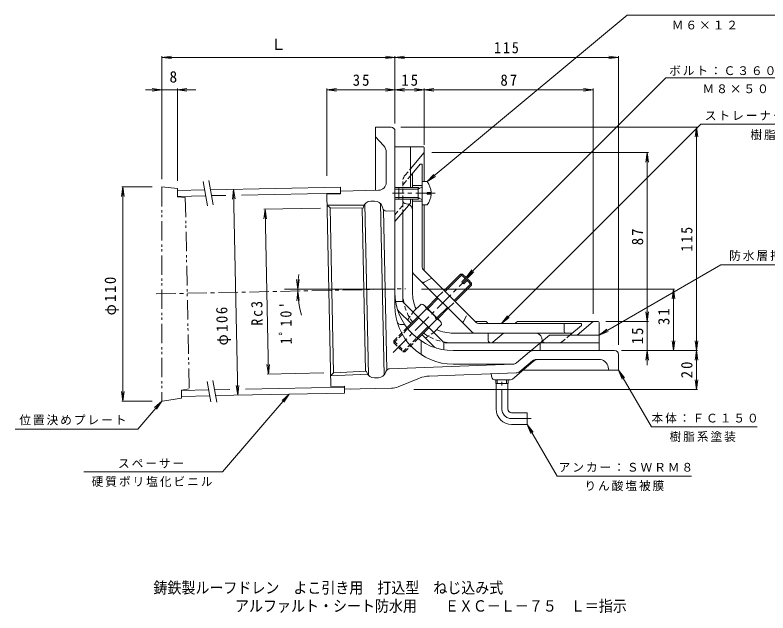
# Model space of a CAD drawing. Units: millimetres, scale not verified. Extents: x -239 to 343, y -275 to 253.
# Drawn here: x -239.4 to 148, y -274.7 to 33.2 of the extents above; entities that cross this region are included whole.
import ezdxf
from ezdxf.enums import TextEntityAlignment as Align

# ---------------------------------------------------------------- set-up
doc = ezdxf.new("R2010")
doc.units = ezdxf.units.MM
doc.header["$LTSCALE"] = 2
for name, pattern in [('CHAIN1', [8, 5, -1, 1, -1]), ('DASHED1', [1.8, 1.2, -0.6]), ('DASHED2', [3, 2, -1]), ('DOUBLE_CHAIN1', [8.8, 5, -1, 0.6, -0.6, 0.6, -1])]:
    doc.linetypes.add(name, pattern=pattern)
for name, color, linetype, lineweight in [('0-0_通り芯', 3, 'Continuous', 9), ('0-1_躯体', 2, 'Continuous', 9), ('0-2_仕上', 6, 'Continuous', 9), ('0-3_建具', 7, 'Continuous', 9), ('0-4_その他', 7, 'Continuous', 9), ('0-5_寸法', 7, 'Continuous', 9)]:
    doc.layers.add(name, color=color, linetype=linetype, lineweight=lineweight)
doc.layers.add('F-4_F-4ﾚｲﾔ', color=2, linetype='Continuous')
doc.styles.add('ＭＳ ゴシック', font='')
doc.styles.get('ＭＳ ゴシック').set_extended_font_data('MS Gothic')

msp = doc.modelspace()

# ---------------------------------------------------------------- linework, layer by layer
at = {"layer": '0-0_通り芯'}
for p, q in [((-45.923, -24.579), (-53.923, -24.579)), ((-53.923, -24.579), (-53.923, -57.069)), ((-43.923, -116.579), (-43.923, -26.579)), ((-49.766, -34.036), (-53.923, -29.579)), ((-48.423, -53.038), (-48.423, -37.446)), ((-52.341, -57.037), (-71.955, -57.436)), ((-71.924, -58.936), (-71.955, -57.436)), ((-78.923, -59.078), (-71.924, -58.936)), ((-78.81, -64.635), (-77.301, -66.12)), ((-78.81, -64.635), (-59.808, -64.708)), ((-60.316, -66.185), (-60.162, -65.599)), ((-57.567, -152.289), (-59.364, -64.055)), ((-54.41, -62.58), (-56.375, -62.62)), ((-49.566, -152.273), (-51.366, -63.892)), ((-50.231, -66.295), (-50.506, -65.402)), ((-77.301, -66.12), (-75.573, -150.956)), ((-77.301, -66.12), (-60.316, -66.185)), ((-59.11, -150.222), (-60.821, -66.183)), ((-48.121, -149.569), (-49.801, -67.05)), ((-48.279, -67.706), (-43.923, -67.617)), ((-43.923, -107.876), (-100.855, -107.876)), ((-38.95, -126.121), (-41.265, -126.121)), ((-30.465, -134.606), (-30.465, -140.786)), ((69.077, -139.579), (-13.923, -139.579)), ((18.524, -145.916), (25.241, -140.281)), ((71.077, -141.579), (71.077, -149.579)), ((-46.716, -148.919), (16.705, -146.616)), ((16.643, -146.579), (-13.923, -146.579)), ((16.495, -154.228), (27.196, -145.249)), ((20.232, -150.357), (26.878, -144.781)), ((28.807, -144.079), (60.904, -144.079)), ((-77.02, -152.501), (-75.573, -150.956)), ((-58.605, -150.199), (-75.573, -150.956)), ((-58.605, -150.199), (-58.427, -150.779)), ((-48.554, -150.324), (-48.685, -150.747)), ((-26.268, -152.679), (18.413, -151.057)), ((71.077, -149.579), (22.036, -149.579)), ((65.824, -148.184), (66.077, -149.579)), ((-77.02, -152.501), (-58.037, -151.654)), ((-52.423, -153.558), (-54.523, -153.601)), ((-31.383, -153.778), (-42.207, -158.187)), ((5.845, -153.359), (5.485, -151.471)), ((15.531, -154.579), (7.318, -154.579)), ((7.902, -156.579), (7.902, -154.579)), ((8.717, -156.579), (8.717, -154.579)), ((13.437, -156.579), (13.437, -154.579)), ((14.252, -156.579), (14.252, -154.579)), ((-69.878, -159.415), (-69.909, -157.915)), ((7.902, -156.579), (14.252, -156.579)), ((8.077, -169.579), (8.077, -156.579)), ((14.077, -169.579), (14.077, -156.579)), ((-45.776, -158.924), (-69.878, -159.415)), ((16.077, -171.579), (24.077, -171.579)), ((24.077, -171.579), (24.077, -177.579)), ((16.077, -177.579), (24.077, -177.579))]:
    msp.add_line(p, q, dxfattribs=at)
at = {"layer": '0-0_通り芯', "linetype": 'CHAIN1'}
for p, q in [((-3.904, -99.56), (-44.846, -140.501)), ((-166.758, -110.377), (-38.535, -107.766)), ((11.077, -169.579), (11.077, -154.579)), ((16.077, -174.579), (27.077, -174.579))]:
    msp.add_line(p, q, dxfattribs=at)
at = {"layer": '0-0_通り芯', "color": 2}
for p, q in [((-18.609, -108.608), (-10.175, -100.174)), ((-18.114, -109.103), (-9.185, -100.174)), ((-10.175, -100.174), (-9.185, -100.174)), ((-10.175, -100.174), (-7.877, -102.472)), ((-9.185, -100.174), (-7.382, -101.977)), ((-9.504, -104.098), (-7.382, -101.977)), ((-9.504, -104.098), (-8.443, -105.159)), ((-8.443, -105.159), (-6.322, -103.038)), ((-6.817, -103.533), (-4.519, -105.831)), ((-6.322, -103.038), (-4.519, -104.841)), ((-13.448, -113.77), (-4.519, -104.841)), ((-12.953, -114.265), (-4.519, -105.831)), ((-4.519, -104.841), (-4.519, -105.831)), ((-27.549, -117.547), (-22.145, -112.144)), ((-30.534, -115.583), (-34.62, -119.669)), ((-27.054, -118.042), (-21.65, -112.639)), ((-27.88, -118.236), (-31.966, -122.322)), ((-28.697, -116.399), (-20.744, -124.352)), ((-22.387, -122.709), (-16.983, -117.305)), ((-21.892, -123.204), (-16.488, -117.8)), ((-37.775, -127.774), (-32.145, -122.144)), ((-37.341, -128.33), (-31.65, -122.639)), ((-22.581, -123.536), (-26.667, -127.622)), ((-32.674, -132.997), (-26.983, -127.305)), ((-32.119, -133.431), (-26.488, -127.8)), ((-19.927, -126.19), (-24.013, -130.275))]:
    msp.add_line(p, q, dxfattribs=at)
at = {"layer": '0-0_通り芯', "color": 2, "linetype": 'DASHED2'}
for p, q in [((-22.145, -112.144), (-18.609, -108.608)), ((-16.488, -117.8), (-12.953, -114.265))]:
    msp.add_line(p, q, dxfattribs=at)
at = {"layer": '0-0_通り芯', "color": 2, "linetype": 'DASHED1'}
for p, q in [((-44.541, -134.539), (-37.775, -127.774)), ((-44.541, -135.529), (-37.341, -128.33)), ((-44.541, -134.539), (-44.541, -135.529)), ((-44.541, -134.539), (-38.884, -140.196)), ((-44.541, -135.529), (-39.874, -140.196)), ((-39.874, -140.196), (-32.674, -132.997)), ((-38.884, -140.196), (-32.119, -133.431)), ((-39.874, -140.196), (-38.884, -140.196))]:
    msp.add_line(p, q, dxfattribs=at)
at = {"layer": '0-0_通り芯'}
msp.add_lwpolyline([(-78.923, -59.078), (-76.907, -158.058), (-69.909, -157.915)], dxfattribs=at)
for centre, radius, start, end in [((-45.923, -26.579), 2, 0, 90), ((-53.423, -37.446), 5, 0, 43.00008), ((-52.423, -53.038), 4, 271.16649, 0), ((-56.294, -66.619), 4, 91.16649, 165.22125), ((-54.329, -66.579), 4, 17.11227, 91.16684), ((-48.319, -65.707), 2, 197.1116, 271.16684), ((-13.923, -109.579), 30, 180, 270), ((-13.923, -116.579), 30, 180, 270), ((-41.265, -124.621), 1.5, 196.39012, 270), ((-28.965, -140.786), 1.5, 180, 238.14412), ((27.169, -142.579), 3, 90, 130.00003), ((69.077, -141.579), 2, 0, 90), ((16.643, -143.579), 3, 270, 310.00003), ((16.596, -143.618), 3, 272.07942, 309.99988), ((28.807, -147.079), 3, 90, 129.99988), ((30.41, -149.079), 5, 90, 130.00017), ((60.904, -149.079), 5, 10.30489, 90), ((-54.604, -149.602), 4, 197.11177, 271.16684), ((-52.505, -149.559), 4, 271.16684, 342.73126), ((-46.644, -150.917), 2, 92.07849, 162.73116), ((18.304, -148.059), 3, 272.07942, 309.99973), ((-25.724, -167.669), 15, 92.07924, 112.16516), ((7.318, -153.079), 1.5, 190.78445, 270), ((15.531, -153.079), 1.5, 270, 310.00003), ((-45.979, -148.926), 10, 271.1667, 292.16513), ((16.077, -169.579), 8, 180, 270), ((16.077, -169.579), 2, 180, 270)]:
    msp.add_arc(centre, radius, start, end, dxfattribs=at)
at = {"layer": '0-0_通り芯', "color": 2}
for centre, radius, start, end in [((-30.677, -118.379), 2.8, 2.92557, 87.07463), ((-31.855, -127.51), 10.089, 23.19786, 66.80214), ((-22.724, -126.332), 2.8, 2.92572, 87.07428)]:
    msp.add_arc(centre, radius, start, end, dxfattribs=at)
at = {"layer": '0-0_通り芯', "linetype": 'CHAIN1'}
msp.add_arc((16.077, -169.579), 5, 180, 270, dxfattribs=at)
at = {"layer": '0-1_躯体'}
for p, q in [((-29.423, -34.579), (-43.923, -34.579)), ((-35.923, -55.579), (-35.923, -34.579)), ((-28.923, -37.579), (-35.923, -45.921)), ((-28.923, -35.079), (-28.923, -52.579)), ((-41.923, -55.579), (-43.923, -55.579)), ((-41.923, -56.449), (-43.923, -56.449)), ((-41.923, -60.709), (-43.923, -60.709)), ((-41.923, -61.579), (-43.923, -61.579)), ((-35.923, -63.579), (-35.923, -61.579)), ((-35.923, -63.579), (-43.923, -73.113)), ((-28.923, -64.578), (-28.923, -98.294)), ((-39.923, -113.744), (-39.923, -68.346)), ((-39.923, -114.366), (-43.539, -114.366)), ((-19.149, -135.139), (-39.484, -114.805)), ((-35.68, -125.679), (-41.907, -119.452)), ((2.468, -124.579), (-2.639, -124.579)), ((18.659, -124.93), (17.885, -125.579)), ((60.577, -124.579), (19.623, -124.579)), ((58.077, -124.579), (49.735, -131.579)), ((61.077, -125.079), (61.077, -139.579)), ((-23.796, -137.563), (-30.024, -131.336)), ((3.968, -130.579), (3.968, -134.112)), ((11.927, -130.579), (6.377, -135.236)), ((35.611, -131.579), (26.077, -139.579)), ((35.611, -131.579), (61.077, -131.579)), ((-18.71, -135.579), (-18.71, -139.194)), ((-18.088, -135.579), (61.077, -135.579)), ((30.844, -135.579), (30.844, -139.579))]:
    msp.add_line(p, q, dxfattribs=at)
at = {"layer": '0-1_躯体', "linetype": 'DASHED1'}
for p, q in [((-38.753, -49.294), (-35.923, -45.921)), ((-39.923, -52.508), (-39.923, -68.346)), ((-43.923, -69.579), (-39.923, -64.812)), ((-39.922, -114.367), (-39.922, -113.744)), ((-37.448, -123.912), (-34.62, -119.669)), ((-28.256, -133.104), (-24.013, -130.276))]:
    msp.add_line(p, q, dxfattribs=at)
at = {"layer": '0-1_躯体'}
for centre, radius, start, end in [((-29.423, -35.079), 0.5, 0, 90), ((-38.423, -113.744), 1.5, 180, 225.00034), ((-39.786, -117.331), 3, 196.6851, 225), ((2.468, -126.079), 1.5, 19.47337, 90), ((19.623, -126.079), 1.5, 90, 130.00003), ((60.577, -125.079), 0.5, 0, 90), ((-18.088, -134.079), 1.5, 225, 270), ((5.434, -134.112), 1.466, 180, 309.99997), ((-21.675, -135.442), 3, 224.99983, 253.31512)]:
    msp.add_arc(centre, radius, start, end, dxfattribs=at)
at = {"layer": '0-1_躯体', "linetype": 'DASHED1'}
for centre, radius, start, end in [((-34.923, -52.508), 5, 140.00005, 180), ((-13.923, -109.579), 26, 180, 216.1494), ((-13.923, -109.579), 26, 233.84912, 270)]:
    msp.add_arc(centre, radius, start, end, dxfattribs=at)
at = {"layer": '0-2_仕上'}
for p, q in [((-35.923, -49.537), (-30.923, -43.579)), ((-30.923, -43.579), (-29.923, -43.579)), ((-29.923, -52.579), (-29.923, -43.579)), ((-34.923, -55.578), (-34.923, -48.892)), ((-29.923, -54.579), (-34.923, -54.579)), ((-34.923, -109.579), (-34.923, -61.578)), ((-29.923, -62.579), (-34.923, -62.579)), ((-29.923, -96.673), (-29.923, -64.578)), ((-4.149, -130.139), (-34.484, -99.805)), ((-2.078, -125.139), (-29.484, -97.734)), ((-1.018, -125.579), (52.077, -125.579)), ((43.077, -129.579), (43.077, -125.579)), ((46.118, -131.579), (52.077, -126.579)), ((52.077, -125.579), (52.077, -126.579)), ((-13.923, -130.579), (46.764, -130.579)), ((31.836, -134.373), (31.559, -132.99))]:
    msp.add_line(p, q, dxfattribs=at)
at = {"layer": '0-2_仕上', "linetype": 'DASHED1'}
for p, q in [((-39.572, -53.886), (-35.923, -49.537)), ((-37.335, -64.096), (-38.717, -63.82)), ((41.769, -135.228), (46.118, -131.579))]:
    msp.add_line(p, q, dxfattribs=at)
at = {"layer": '0-2_仕上', "color": 4}
for p, q in [((-27.323, -52.579), (-29.923, -52.579)), ((-29.923, -52.579), (-29.923, -64.578)), ((-41.923, -55.579), (-41.923, -61.579)), ((-31.923, -55.579), (-41.923, -55.579)), ((-31.923, -56.449), (-41.923, -56.449)), ((-31.923, -56.449), (-30.05, -55.397)), ((-31.923, -55.579), (-31.159, -56.02)), ((-31.923, -55.579), (-31.923, -61.579)), ((-27.323, -59.058), (-27.323, -58.1)), ((-25.334, -58.1), (-27.323, -58.1)), ((-31.923, -60.709), (-41.923, -60.709)), ((-31.923, -61.579), (-41.923, -61.579)), ((-31.923, -60.709), (-30.05, -61.761)), ((-31.923, -61.579), (-31.159, -61.138)), ((-25.334, -59.058), (-27.323, -59.058)), ((-27.323, -64.578), (-29.923, -64.578))]:
    msp.add_line(p, q, dxfattribs=at)
at = {"layer": '0-2_仕上', "color": 4, "linetype": 'CHAIN1'}
msp.add_line((-23.241, -58.579), (-45.26, -58.579), dxfattribs=at)
at = {"layer": '0-2_仕上', "linetype": 'DASHED2'}
for p, q in [((-28.914, -104.366), (-24.973, -102.244)), ((-9.063, -125.225), (-6.589, -120.629))]:
    msp.add_line(p, q, dxfattribs=at)
at = {"layer": '0-2_仕上'}
for centre, radius, start, end in [((-33.423, -48.892), 1.5, 140.00024, 179.99966), ((-37.923, -67.038), 3, 0, 63.32513), ((-28.423, -96.673), 1.5, 180, 224.99933), ((-33.423, -98.744), 1.5, 180, 224.99933), ((-13.923, -109.579), 21, 179.99973, 204.07516), ((-1.018, -124.079), 1.5, 225.00067, 270), ((-13.923, -109.579), 21, 245.92484, 269.99973), ((-3.089, -129.079), 1.5, 225.00067, 270), ((28.617, -133.579), 3, 11.30984, 90), ((44.077, -129.579), 1, 180, 270), ((46.764, -129.079), 1.5, 269.99966, 309.99969), ((33.306, -134.079), 1.5, 191.3091, 203.19263)]:
    msp.add_arc(centre, radius, start, end, dxfattribs=at)
at = {"layer": '0-2_仕上', "linetype": 'DASHED1'}
for centre, radius, start, end in [((-38.423, -54.85), 1.5, 139.99963, 179.99966), ((-38.423, -62.349), 1.5, 179.99966, 258.68936), ((-37.923, -67.038), 3, 63.32513, 78.69016), ((33.306, -134.079), 1.5, 203.19263, 269.99966), ((40.805, -134.079), 1.5, 269.99966, 309.99969)]:
    msp.add_arc(centre, radius, start, end, dxfattribs=at)
at = {"layer": '0-2_仕上', "color": 4}
for centre, radius, start, end in [((-35.323, -58.579), 10, 2.74562, 36.86987), ((-30.173, -55.179), 0.25, 299.32918, 0), ((-30.173, -61.979), 0.25, 0, 60.67082), ((-35.323, -58.579), 10, 323.13013, 357.25438)]:
    msp.add_arc(centre, radius, start, end, dxfattribs=at)
at = {"layer": '0-2_仕上', "linetype": 'DASHED2'}
for centre, start, end in [((-29.388, -103.486), 225, 298.30142), ((-7.83, -125.044), 151.69858, 225)]:
    msp.add_arc(centre, 1, start, end, dxfattribs=at)
at = {"layer": '0-3_建具'}
for p, q in [((-142.664, -52.53), (-140.472, -64.959)), ((-139.709, -52.009), (-137.518, -64.438)), ((-140.566, -155.509), (-138.713, -166.016)), ((-137.611, -154.988), (-135.658, -166.065))]:
    msp.add_line(p, q, dxfattribs=at)
at = {"layer": '0-3_建具', "linetype": 'DOUBLE_CHAIN1'}
for p, q in [((-155.905, -56.145), (-163.923, -55.326)), ((-163.923, -55.326), (-163.923, -165.589)), ((-155.905, -56.145), (-155.818, -60.394)), ((-151.809, -60.813), (-155.818, -60.394)), ((-151.809, -60.813), (-149.803, -159.292)), ((-149.803, -159.292), (-153.792, -159.874)), ((-153.792, -159.874), (-153.706, -164.123)), ((-153.706, -164.123), (-163.923, -165.589))]:
    msp.add_line(p, q, dxfattribs=at)
at = {"layer": '0-3_建具', "color": 4}
for p, q in [((-155.884, -57.145), (-141.9, -56.86)), ((-138.865, -56.798), (-71.996, -55.436)), ((-71.955, -57.436), (-71.996, -55.436)), ((-155.823, -60.144), (-141.373, -59.85)), ((-138.338, -59.788), (-130.922, -59.637)), ((-122.924, -59.474), (-71.935, -58.436)), ((-120.888, -159.453), (-69.898, -158.415)), ((-153.787, -160.123), (-139.802, -159.839)), ((-136.767, -159.777), (-128.886, -159.616)), ((-136.24, -162.767), (-69.837, -161.415)), ((-69.878, -159.415), (-69.837, -161.415)), ((-153.725, -163.123), (-139.275, -162.829))]:
    msp.add_line(p, q, dxfattribs=at)
at = {"layer": '0-4_その他'}
for p, q in [((-163.923, 11.421), (-158.966, 12.074)), ((-163.923, -51.326), (-163.923, 12.021)), ((-43.923, 11.421), (-48.88, 12.074)), ((-43.923, 11.421), (-38.966, 12.074)), ((-43.923, -21.579), (-43.923, 12.021)), ((71.077, 11.421), (66.12, 12.074)), ((71.077, -136.579), (71.077, 12.021)), ((-163.923, 11.421), (-43.923, 11.421)), ((-163.923, 11.421), (-158.966, 10.769)), ((-43.923, 11.421), (-48.88, 10.769)), ((-43.923, 11.421), (71.077, 11.421)), ((-43.923, 11.421), (-38.966, 10.769)), ((71.077, 11.421), (66.12, 10.769)), ((-172.346, -5.289), (-146.333, -5.289)), ((-163.923, -5.289), (-168.88, -4.636)), ((-163.923, -5.289), (-168.88, -5.942)), ((-155.905, -5.289), (-150.947, -4.636)), ((-155.905, -4.689), (-155.905, -52.145)), ((-155.905, -5.289), (-150.947, -5.942)), ((-78.923, -5.289), (-73.966, -4.636)), ((-78.923, -4.689), (-78.923, -49.566)), ((-78.923, -5.289), (-43.923, -5.289)), ((-78.923, -5.289), (-73.966, -5.942)), ((-43.923, -5.289), (-48.88, -4.636)), ((-43.923, -5.289), (-48.88, -5.942)), ((-43.923, -5.289), (-38.966, -4.636)), ((-43.923, -4.689), (-43.923, -22.579)), ((-43.923, -5.289), (-28.923, -5.289)), ((-43.923, -5.289), (-38.966, -5.942)), ((-28.923, -5.289), (-33.88, -4.636)), ((-28.923, -5.289), (-33.88, -5.942)), ((-28.923, -5.289), (-23.966, -4.636)), ((-28.923, -4.689), (-28.923, -33.579)), ((-28.923, -5.289), (58.077, -5.289)), ((-28.923, -5.289), (-23.966, -5.942)), ((58.077, -5.289), (53.12, -4.636)), ((58.077, -5.289), (53.12, -5.942)), ((58.077, -4.689), (58.077, -120.579)), ((-40.923, -24.579), (111.802, -24.579)), ((111.202, -24.579), (110.55, -29.536)), ((111.202, -24.579), (111.202, -139.579)), ((111.202, -24.579), (111.855, -29.536)), ((86.462, -37.579), (-24.923, -37.579)), ((85.862, -37.579), (85.209, -42.536)), ((85.862, -124.579), (85.862, -37.579)), ((85.862, -37.579), (86.515, -42.536)), ((-183.923, -55.326), (-184.576, -60.283)), ((-168.923, -55.326), (-184.523, -55.326)), ((-183.923, -55.326), (-183.923, -165.589)), ((-183.923, -55.326), (-183.27, -60.283)), ((-126.984, -56.556), (-127.536, -61.526)), ((-126.984, -56.556), (-124.826, -162.534)), ((-126.984, -56.556), (-126.231, -61.499)), ((-82.3, -66.221), (-111.372, -66.813)), ((-110.772, -66.801), (-111.324, -71.771)), ((-110.772, -66.801), (-109.045, -151.638)), ((-110.772, -66.801), (-110.019, -71.744)), ((-93.932, -107.876), (-94.585, -102.919)), ((-93.932, -107.876), (-93.28, -102.919)), ((99.98, -107.876), (-30.271, -107.876)), ((99.38, -107.876), (98.728, -112.833)), ((99.38, -139.579), (99.38, -107.876)), ((99.38, -107.876), (100.033, -112.833)), ((-93.922, -108.894), (-94.474, -113.864)), ((-93.922, -108.894), (-93.169, -113.837)), ((85.862, -124.579), (85.209, -119.622)), ((85.862, -124.579), (86.515, -119.622)), ((86.462, -124.579), (64.577, -124.579)), ((85.862, -147.062), (85.862, -124.579)), ((99.38, -139.579), (98.728, -134.622)), ((99.38, -139.579), (100.033, -134.622)), ((111.202, -139.579), (110.55, -134.622)), ((111.202, -139.579), (111.855, -134.622)), ((72.569, -139.579), (111.802, -139.579)), ((85.862, -139.579), (85.209, -144.536)), ((85.862, -139.579), (86.515, -144.536)), ((111.202, -139.579), (110.55, -144.536)), ((111.202, -139.579), (111.202, -159.579)), ((111.202, -139.579), (111.855, -144.536)), ((-109.045, -151.638), (-109.798, -146.695)), ((-109.045, -151.638), (-108.493, -146.669)), ((-80.572, -151.058), (-109.644, -151.65)), ((111.202, -159.579), (110.55, -154.622)), ((111.202, -159.579), (111.855, -154.622)), ((-124.826, -162.534), (-125.579, -157.591)), ((-124.826, -162.534), (-124.274, -157.565)), ((-183.923, -165.589), (-184.576, -160.632)), ((-183.923, -165.589), (-183.27, -160.632)), ((-66.875, -159.579), (-66.803, -159.579)), ((-34.142, -159.579), (111.802, -159.579)), ((-168.923, -165.589), (-184.523, -165.589))]:
    msp.add_line(p, q, dxfattribs=at)
msp.add_arc((-43.922, -107.876), 50.011, 171.47981, 195.65628, dxfattribs=at)
at = {"layer": '0-5_寸法'}
for p, q in [((-27.323, -52.579), (75.521, 33.207)), ((155.463, 33.207), (75.521, 33.207)), ((-7.382, -101.977), (95.465, 0.87)), ((167.195, 0.87), (95.465, 0.87)), ((10.884, -125.579), (113.423, -23.039)), ((197.987, -23.039), (113.423, -23.039)), ((-27.323, -52.579), (-23.934, -48.902)), ((-27.323, -52.579), (-23.098, -49.904)), ((61.077, -131.579), (123.818, -95.355)), ((205.708, -95.355), (123.818, -95.355)), ((-7.382, -101.977), (-4.338, -98.01)), ((-7.382, -101.977), (-3.415, -98.933)), ((10.884, -125.579), (13.928, -121.612)), ((10.884, -125.579), (14.85, -122.535)), ((61.077, -131.579), (65.044, -128.535)), ((61.077, -131.579), (65.697, -129.665)), ((71.077, -149.579), (74.121, -153.546)), ((71.077, -149.579), (72.99, -154.198)), ((71.077, -149.579), (87.984, -178.862)), ((-98.331, -161.995), (-132.74, -202.018)), ((-98.331, -161.995), (-102.058, -165.328)), ((-98.331, -161.995), (-101.068, -166.179)), ((-163.923, -165.589), (-176.278, -179.959)), ((-163.923, -165.589), (-167.65, -168.923)), ((-163.923, -165.589), (-166.66, -169.773)), ((24.077, -177.579), (27.121, -181.546)), ((24.077, -177.579), (25.99, -182.198)), ((24.077, -177.579), (39.49, -204.275)), ((-239.413, -179.959), (-176.278, -179.959)), ((142.396, -178.862), (87.984, -178.862)), ((-204.057, -202.018), (-132.74, -202.018)), ((108.626, -204.275), (39.49, -204.275))]:
    msp.add_line(p, q, dxfattribs=at)

# ---------------------------------------------------------------- texts
at = {"layer": '0-4_その他', "color": 2, "style": 'ＭＳ ゴシック'}
for s, p in [('Ｌ', (-107.923, 13.421)), ('8', (-159.983, -3.289))]:
    msp.add_text(s, height=5.865, dxfattribs=at).set_placement(p, align=Align.BOTTOM_LEFT)
at = {"layer": '0-4_その他', "color": 2, "char_height": 5.865, "attachment_point": 7, "style": 'ＭＳ ゴシック'}
for s, insert in [('\\T1.27;\\W0.9;115', (7.077, 13.421)), ('\\T1.27;\\W0.95;35', (-65.673, -3.289)), ('\\T1.27;\\W0.95;15', (-40.673, -3.289)), ('\\T1.27;\\W0.95;87', (10.327, -3.289))]:
    msp.add_mtext(s, dxfattribs=dict(at, insert=insert))
for s, insert, rotation in [('\\T1.27;\\W0.95;87', (83.862, -85.329), 90), ('\\T1.27;\\W0.9;115', (109.202, -88.579), 90), ('\\T1.21;\\W0.95;φ110', (-185.923, -121.457), 90), ('\\T1.27;\\W0.9;Rc3', (-111.827, -126.687), 91.167), ("\\T1.28;\\W0.9;1ﾟ10'", (-96.892, -136.362), 90.583), ('\\T1.21;\\W0.95;φ106', (-128.212, -136.85), 91.167), ('\\T1.27;\\W0.95;31', (97.38, -126.42), 90), ('\\T1.27;\\W0.95;15', (83.862, -136.329), 90), ('\\T1.27;\\W0.95;20', (109.202, -153.829), 90)]:
    msp.add_mtext(s, dxfattribs=dict(at, insert=insert, rotation=rotation))
at = {"layer": '0-5_寸法', "char_height": 4.399, "attachment_point": 7, "style": 'ＭＳ ゴシック'}
for s, insert in [('\\T1.17;Ｍ６×１２', (98.492, 25.738)), ('\\T1.17;ボルト：Ｃ３６０２Ｗ', (97.128, 2.048)), ('\\T1.17;Ｍ８×５０', (114.33, -7.089)), ('\\T1.17;ストレーナー：ＦＣ１５０', (115.499, -21.043)), ('\\T1.17;樹脂系塗装', (138.955, -31.224)), ('\\T1.17;防水層押え：ＦＣ１５０', (128.026, -93.372)), ('\\T1.17;位置決めプレート', (-237.217, -178.048)), ('\\T1.17;本体：ＦＣ１５０', (88.061, -177.082)), ('\\T1.17;樹脂系塗装', (97.371, -186.603)), ('\\T1.17;スペーサー', (-186.411, -200.203)), ('\\T1.17;アンカー：ＳＷＲＭ８', (40.308, -202.125)), ('\\T1.17;硬質ポリ塩化ビニル', (-200.013, -209.76)), ('\\T1.17;りん酸塩被膜', (53.558, -211.94))]:
    msp.add_mtext(s, dxfattribs=dict(at, insert=insert))
at = {"layer": 'F-4_F-4ﾚｲﾔ', "style": 'ＭＳ ゴシック', "width": 0.9}
for s, p in [('鋳鉄製ルーフドレン\u3000よこ引き用\u3000打込型\u3000ねじ込み式', (-168.207, -266.372)), ('アルファルト・シート防水用\u3000\u3000ＥＸＣ－Ｌ－７５\u3000Ｌ＝指示', (-126.221, -275.739))]:
    msp.add_text(s, height=5.865, dxfattribs=at).set_placement(p, align=Align.BOTTOM_LEFT)

doc.saveas('drawing.dxf')
